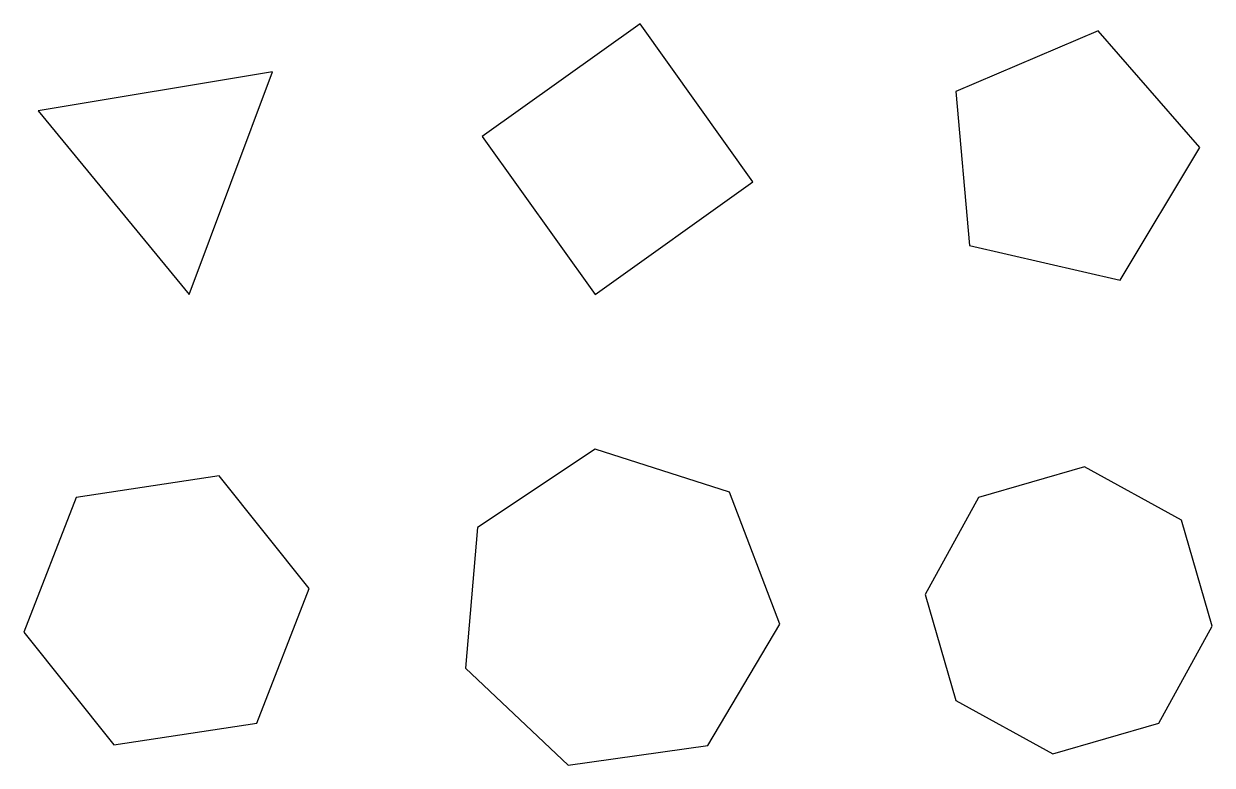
# Model space of a CAD drawing. Header units: millimetres. Extents: x 3.7 to 56.4, y -6.9 to 26.
import ezdxf

# ---------------------------------------------------------------- set-up
doc = ezdxf.new("R2010")
doc.units = ezdxf.units.MM
doc.layers.get('0').update_dxf_attribs({"lineweight": 25, "true_color": 0xffffff})

msp = doc.modelspace()

# ---------------------------------------------------------------- linework, layer by layer
for p, q in [((31, 26), (24, 21)), ((36, 19), (31, 26)), ((51.308, 25.682), (45, 23)), ((55.808, 20.512), (51.308, 25.682)), ((14.696, 23.866), (4.304, 22.134)), ((11, 14), (14.696, 23.866)), ((45, 23), (45.602, 16.172)), ((4.304, 22.134), (11, 14)), ((24, 21), (29, 14)), ((52.282, 14.634), (55.808, 20.512)), ((29, 14), (36, 19)), ((45.602, 16.172), (52.282, 14.634)), ((28.999, 7.141), (23.793, 3.67)), ((34.959, 5.235), (28.999, 7.141)), ((50.707, 6.364), (46, 5)), ((55, 4), (50.707, 6.364)), ((12.33, 5.964), (6, 5)), ((16.33, 0.964), (12.33, 5.964)), ((6, 5), (3.67, -0.964)), ((37.185, -0.614), (34.959, 5.235)), ((46, 5), (43.636, 0.707)), ((56.364, -0.707), (55, 4)), ((23.793, 3.67), (23.26, -2.565)), ((14, -5), (16.33, 0.964)), ((43.636, 0.707), (45, -4)), ((3.67, -0.964), (7.67, -5.964)), ((34, -6), (37.185, -0.614)), ((54, -5), (56.364, -0.707)), ((23.26, -2.565), (27.803, -6.868)), ((45, -4), (49.293, -6.364)), ((7.67, -5.964), (14, -5)), ((49.293, -6.364), (54, -5)), ((27.803, -6.868), (34, -6))]:
    msp.add_line(p, q)

doc.saveas('drawing.dxf')
